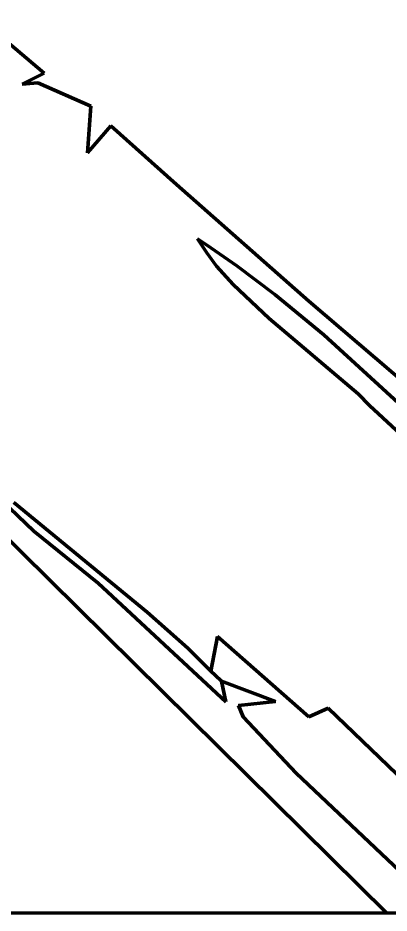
# Model space of a CAD drawing. Header units: millimetres. Extents: x 0 to 10.4, y 0 to 8.2.
# Drawn here: x 8.119 to 8.471, y 0 to 0.848 of the extents above; entities that cross this region are included whole.
import ezdxf

# ---------------------------------------------------------------- set-up
doc = ezdxf.new("R2010")
doc.units = ezdxf.units.MM
for name, color, linetype, lineweight in [('color#000000ff', 7, 'CONTINUOUS', 100), ('color#929292ff', 7, 'CONTINUOUS', 100), ('color#ffffffff', 7, 'CONTINUOUS', 100)]:
    doc.layers.add(name, color=color, linetype=linetype, lineweight=lineweight)

msp = doc.modelspace()

# ---------------------------------------------------------------- linework, layer by layer
at = {"layer": 'color#000000ff'}
for p, q in [((8.14416, 0.79546), (8.08242, 0.84785)), ((8.12325, 0.78511), (8.14416, 0.79546)), ((8.13807, 0.78645), (8.12325, 0.78511)), ((8.18827, 0.76424), (8.13807, 0.78645)), ((8.18508, 0.72007), (8.18827, 0.76424)), ((8.20719, 0.74576), (8.18508, 0.72007)), ((8.26925, 0.68992), (8.20719, 0.74576)), ((8.39467, 0.57954), (8.26925, 0.68992)), ((8.49001, 0.49817), (8.39467, 0.57954)), ((8.13432, 0.36187), (8.00801, 0.48172)), ((8.11525, 0.38883), (8.24166, 0.28489)), ((8.09316, 0.37078), (8.46854, 0)), ((8.19525, 0.31262), (8.13432, 0.36187)), ((8.31608, 0.2), (8.19525, 0.31262)), ((8.24166, 0.28489), (8.28006, 0.25105)), ((8.28006, 0.25105), (8.30185, 0.22924)), ((8.30185, 0.22924), (8.3058, 0.22539)), ((8.3058, 0.22539), (8.31188, 0.21952)), ((8.31188, 0.21952), (8.31608, 0.2)), ((8.46854, 0), (6.99983, 0))]:
    msp.add_line(p, q, dxfattribs=at)
at = {"layer": 'color#929292ff'}
for p, q in [((8.28925, 0.63851), (8.30182, 0.63021)), ((8.2979, 0.62528), (8.28925, 0.63851)), ((8.30182, 0.63021), (8.32648, 0.61302)), ((8.30736, 0.61279), (8.2979, 0.62528)), ((8.32285, 0.59525), (8.30736, 0.61279)), ((8.32648, 0.61302), (8.36243, 0.58589)), ((8.35721, 0.56327), (8.32285, 0.59525)), ((8.36243, 0.58589), (8.40875, 0.54767)), ((8.44118, 0.49185), (8.35721, 0.56327)), ((8.40875, 0.54767), (8.61924, 0.35449)), ((8.4521, 0.48061), (8.44118, 0.49185)), ((8.68089, 0.26776), (8.4521, 0.48061)), ((8.30185, 0.22924), (8.308, 0.26209)), ((8.308, 0.26209), (8.39458, 0.18578)), ((8.3058, 0.22539), (8.30185, 0.22924)), ((8.31188, 0.21952), (8.3058, 0.22539)), ((8.36305, 0.20043), (8.31188, 0.21952)), ((8.32814, 0.1966), (8.36305, 0.20043)), ((8.33236, 0.18586), (8.32814, 0.1966)), ((8.39458, 0.18578), (8.41289, 0.19397)), ((8.41289, 0.19397), (8.5497, 0.06232)), ((8.37253, 0.1432), (8.33236, 0.18586)), ((8.38254, 0.13261), (8.37253, 0.1432)), ((8.48636, 0.03424), (8.38254, 0.13261))]:
    msp.add_line(p, q, dxfattribs=at)
at = {"layer": 'color#ffffffff'}
for p, q in [((8.08242, 0.84785), (8.14416, 0.79546)), ((8.14416, 0.79546), (8.12325, 0.78511)), ((8.12325, 0.78511), (8.13807, 0.78645)), ((8.13807, 0.78645), (8.18827, 0.76424)), ((8.18827, 0.76424), (8.18508, 0.72007)), ((8.18508, 0.72007), (8.20719, 0.74576)), ((8.20719, 0.74576), (8.26925, 0.68992)), ((8.26925, 0.68992), (8.39467, 0.57954)), ((8.30182, 0.63021), (8.28925, 0.63851)), ((8.28925, 0.63851), (8.2979, 0.62528)), ((8.32648, 0.61302), (8.30182, 0.63021)), ((8.2979, 0.62528), (8.30736, 0.61279)), ((8.30736, 0.61279), (8.32285, 0.59525)), ((8.36243, 0.58589), (8.32648, 0.61302)), ((8.32285, 0.59525), (8.35721, 0.56327)), ((8.40875, 0.54767), (8.36243, 0.58589)), ((8.39467, 0.57954), (8.49001, 0.49817)), ((8.35721, 0.56327), (8.44118, 0.49185)), ((8.61924, 0.35449), (8.40875, 0.54767)), ((8.44118, 0.49185), (8.4521, 0.48061)), ((8.00801, 0.48172), (8.13432, 0.36187)), ((8.4521, 0.48061), (8.68089, 0.26776)), ((8.24166, 0.28489), (8.11525, 0.38883)), ((8.46854, 0), (8.09316, 0.37078)), ((8.13432, 0.36187), (8.19525, 0.31262)), ((8.19525, 0.31262), (8.31608, 0.2)), ((8.28006, 0.25105), (8.24166, 0.28489)), ((8.308, 0.26209), (8.30185, 0.22924)), ((8.39458, 0.18578), (8.308, 0.26209)), ((8.30185, 0.22924), (8.28006, 0.25105)), ((8.31608, 0.2), (8.31188, 0.21952)), ((8.31188, 0.21952), (8.36305, 0.20043)), ((8.36305, 0.20043), (8.32814, 0.1966)), ((8.32814, 0.1966), (8.33236, 0.18586)), ((8.41289, 0.19397), (8.39458, 0.18578)), ((8.5497, 0.06232), (8.41289, 0.19397)), ((8.33236, 0.18586), (8.37253, 0.1432)), ((8.37253, 0.1432), (8.38254, 0.13261)), ((8.38254, 0.13261), (8.48636, 0.03424)), ((8.54058, 0), (8.46854, 0))]:
    msp.add_line(p, q, dxfattribs=at)

doc.saveas('drawing.dxf')
